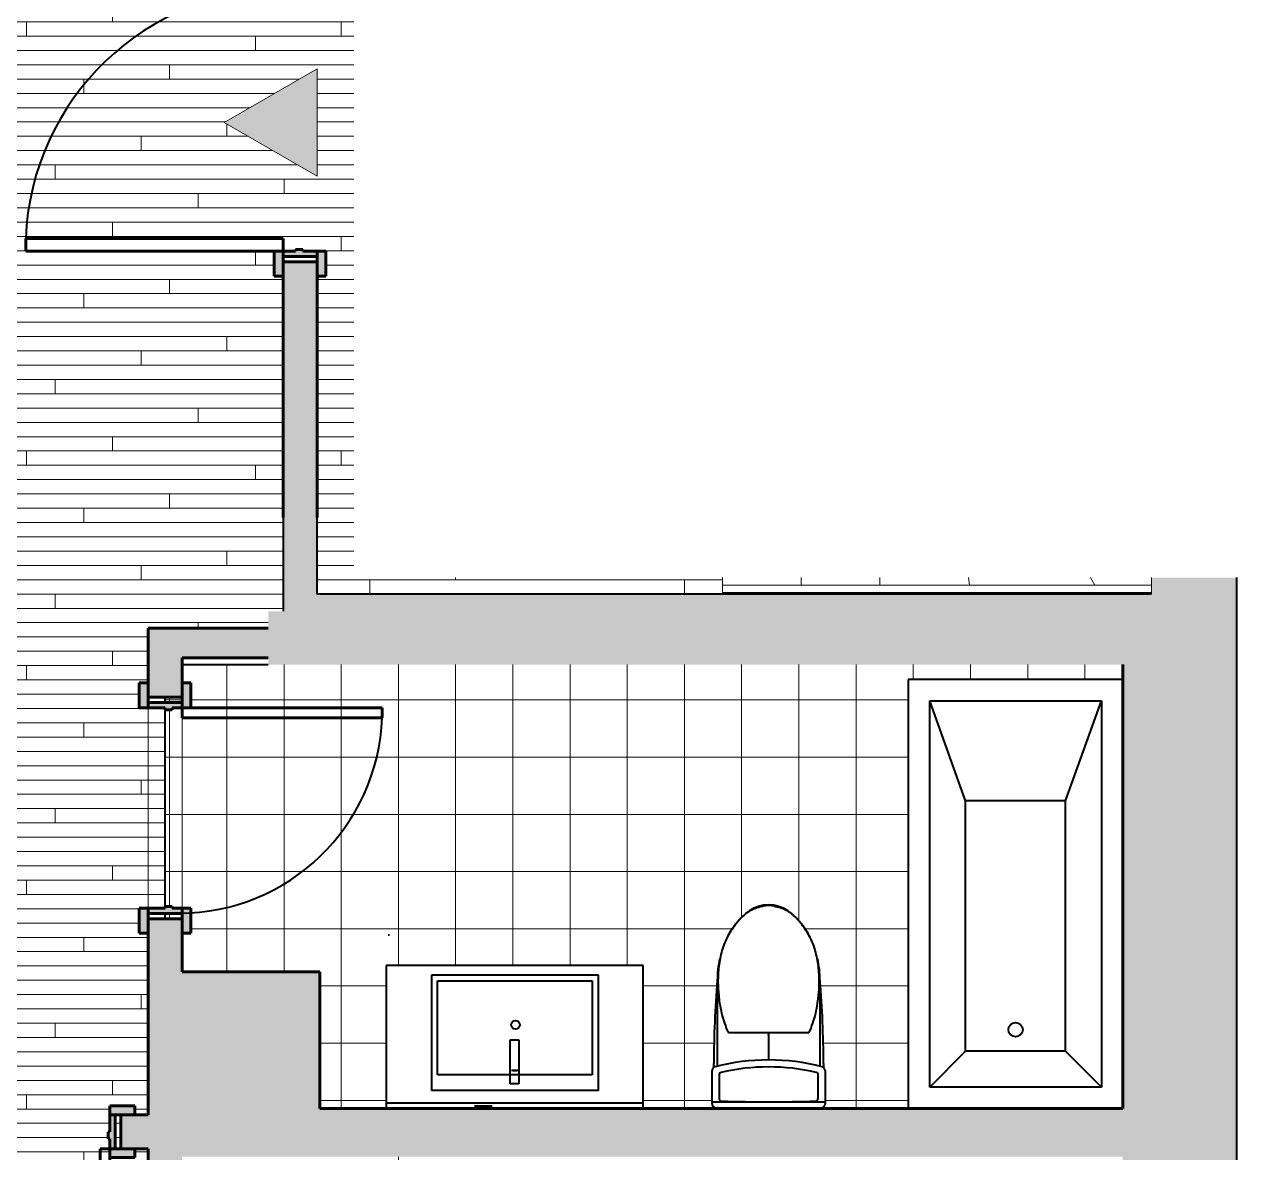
# Model space of a CAD drawing. Header units: inches. Extents: x 244 to 1417, y -3939 to 1080.
# Drawn here: x 491.7 to 661.2, y -3751.3 to -3593.5 of the extents above; entities that cross this region are included whole.
import ezdxf

# ---------------------------------------------------------------- set-up
doc = ezdxf.new("R2010")
doc.units = ezdxf.units.IN
doc.header["$MEASUREMENT"] = 0
for name, color, linetype, lineweight in [('A-DETL', 90, 'Continuous', 9), ('A-DETL-GENF', 92, 'Continuous', 9), ('A-DOOR', 31, 'Continuous', 40), ('A-DOOR-FRAM', 31, 'Continuous', 40), ('A-FLOR', 192, 'Continuous', 40), ('A-FLOR-PATT', 8, 'Continuous', 40), ('A-WALL', 113, 'Continuous', 18), ('A-WALL-PATT', 111, 'Continuous', 18), ('I-WALL', 2, 'Continuous', 18), ('P-SANR-FIXT', 6, 'Continuous', 40), ('Q-CASE', 31, 'Continuous', 40)]:
    doc.layers.add(name, color=color, linetype=linetype, lineweight=lineweight)

# ---------------------------------------------------------------- blocks, each defined once
blk = doc.blocks.new('EMBARC Door - A - 36_ x 84_-1819271-UNIT 6')
at = {"layer": 'A-DOOR-FRAM'}
h = blk.add_hatch(color=135, dxfattribs=at)
h.paths.add_polyline_path([(21.5, 2.375), (21.5, 3.625), (18, 3.625), (18, 2.375)], flags=0)
h.paths.add_polyline_path([(-18, 3.625), (-21.5, 3.625), (-21.5, 2.375), (-18, 2.375)], flags=0)
h = blk.add_hatch(color=135, dxfattribs=at)
h.paths.add_polyline_path([(18.75, -2.375), (18.75, 2.375), (18, 2.375), (18, 0.375), (17.75, 0.375), (17.75, -0.625), (18, -0.625), (18, -2.375)], flags=0)
h.paths.add_polyline_path([(-17.75, 0.375), (-18, 0.375), (-18, 2.375), (-18.75, 2.375), (-18.75, -2.375), (-18, -2.375), (-18, -0.625), (-17.75, -0.625)], flags=0)
h = blk.add_hatch(color=135, dxfattribs=at)
h.paths.add_polyline_path([(21.5, -2.375), (18, -2.375), (18, -3.625), (21.5, -3.625)], flags=0)
h.paths.add_polyline_path([(-18, -3.625), (-18, -2.375), (-21.5, -2.375), (-21.5, -3.625)], flags=0)
at = {"layer": 'A-DOOR', "color": 10, "lineweight": 60}
for p, q in [((16.25, -2.375), (16.25, -38.375)), ((18, -2.375), (16.25, -2.375)), ((18, -2.375), (18, -38.375)), ((18, -38.375), (16.25, -38.375))]:
    blk.add_line(p, q, dxfattribs=at)
at = {"layer": 'A-DOOR', "color": 250}
blk.add_arc((17.725, -1.991), 36.414, 180, 267.67842, dxfattribs=at)
at = {"layer": 'A-DOOR-FRAM', "color": 10, "lineweight": 60}
for p, q in [((-21.5, 2.375), (-21.5, 3.625)), ((-21.5, 3.625), (-18, 3.625)), ((-18, 3.625), (-18, 2.375)), ((18, 3.625), (21.5, 3.625)), ((18, 2.375), (18, 3.625)), ((21.5, 3.625), (21.5, 2.375)), ((-18, 2.375), (-21.5, 2.375)), ((-18.75, -2.375), (-18.75, 2.375)), ((-18.75, 2.375), (-18, 2.375)), ((-18, 2.375), (-18, 0.375)), ((21.5, 2.375), (18, 2.375)), ((18, 2.375), (18.75, 2.375)), ((18, 0.375), (18, 2.375)), ((18.75, 2.375), (18.75, -2.375)), ((-18, 0.375), (-17.75, 0.375)), ((-17.75, 0.375), (-17.75, -0.625)), ((17.75, 0.375), (18, 0.375)), ((17.75, -0.625), (17.75, 0.375)), ((-18, -0.625), (-18, -2.375)), ((-17.75, -0.625), (-18, -0.625)), ((18, -0.625), (17.75, -0.625)), ((18, -2.375), (18, -0.625)), ((-21.5, -3.625), (-21.5, -2.375)), ((-21.5, -2.375), (-18, -2.375)), ((-18, -2.375), (-18.75, -2.375)), ((-18, -2.375), (-18, -3.625)), ((18, -3.625), (18, -2.375)), ((18, -2.375), (21.5, -2.375)), ((18.75, -2.375), (18, -2.375)), ((21.5, -2.375), (21.5, -3.625)), ((-18, -3.625), (-21.5, -3.625)), ((21.5, -3.625), (18, -3.625))]:
    blk.add_line(p, q, dxfattribs=at)
blk = doc.blocks.new('EMBARC Door - 28_ x 84_ -BATHROOM-1130415-UNIT 6')
at = {"layer": 'A-DOOR-FRAM'}
h = blk.add_hatch(color=135, dxfattribs=at)
h.paths.add_polyline_path([(-17.5, 2.375), (-14, 2.375), (-14, 3.625), (-17.5, 3.625)], flags=0)
h.paths.add_polyline_path([(14, 2.375), (17.5, 2.375), (17.5, 3.625), (14, 3.625)], flags=0)
h = blk.add_hatch(color=135, dxfattribs=at)
h.paths.add_polyline_path([(-14.75, -2.375), (-14, -2.375), (-14, -1), (-13.75, -1), (-13.75, 0), (-14, 0), (-14, 2.375), (-14.75, 2.375)], flags=0)
h.paths.add_polyline_path([(13.75, -1), (14, -1), (14, -2.375), (14.75, -2.375), (14.75, 2.375), (14, 2.375), (14, 0), (13.75, 0)], flags=0)
h = blk.add_hatch(color=135, dxfattribs=at)
h.paths.add_polyline_path([(-17.5, -3.625), (-14, -3.625), (-14, -2.375), (-17.5, -2.375)], flags=0)
h.paths.add_polyline_path([(14, -3.625), (17.5, -3.625), (17.5, -2.375), (14, -2.375)], flags=0)
at = {"layer": 'A-DOOR', "color": 10, "lineweight": 60}
for p, q in [((12.625, -2.375), (12.625, -30.375)), ((14, -2.375), (12.625, -2.375)), ((14, -2.375), (14, -30.375)), ((14, -30.375), (12.625, -30.375))]:
    blk.add_line(p, q, dxfattribs=at)
at = {"layer": 'A-DOOR', "color": 250}
blk.add_arc((13.725, -1.991), 28.405, 180, 267.78054, dxfattribs=at)
at = {"layer": 'A-DOOR-FRAM', "color": 10, "lineweight": 60}
for p, q in [((-17.5, 2.375), (-17.5, 3.625)), ((-17.5, 3.625), (-14, 3.625)), ((-14, 3.625), (-14, 2.375)), ((14, 3.625), (17.5, 3.625)), ((14, 2.375), (14, 3.625)), ((17.5, 3.625), (17.5, 2.375)), ((-14, 2.375), (-17.5, 2.375)), ((-14.75, -2.375), (-14.75, 2.375)), ((-14.75, 2.375), (-14, 2.375)), ((-14, 2.375), (-14, 0)), ((17.5, 2.375), (14, 2.375)), ((14, 2.375), (14.75, 2.375)), ((14, 0), (14, 2.375)), ((14.75, 2.375), (14.75, -2.375)), ((-14, 0), (-13.75, 0)), ((-13.75, 0), (-13.75, -1)), ((13.75, 0), (14, 0)), ((13.75, -1), (13.75, 0)), ((-14, -1), (-14, -2.375)), ((-13.75, -1), (-14, -1)), ((14, -1), (13.75, -1)), ((14, -2.375), (14, -1)), ((-17.5, -3.625), (-17.5, -2.375)), ((-17.5, -2.375), (-14, -2.375)), ((-14, -2.375), (-14.75, -2.375)), ((-14, -2.375), (-14, -3.625)), ((14, -3.625), (14, -2.375)), ((14, -2.375), (17.5, -2.375)), ((14.75, -2.375), (14, -2.375)), ((17.5, -2.375), (17.5, -3.625)), ((-14, -3.625), (-17.5, -3.625)), ((17.5, -3.625), (14, -3.625))]:
    blk.add_line(p, q, dxfattribs=at)
blk = doc.blocks.new('BaseCabinet_Floating_vanity single_medicine cabinet - BaseCabinet_Floating_vanity single_medicine cabinet-554004-UNIT 6')
at = {"layer": 'Q-CASE', "color": 250}
for p, q in [((-17.26, 0), (-17.26, -20)), ((18.68, -20), (18.68, 0)), ((-17.26, -0.75), (18.74, -0.75)), ((3.85, -0.31), (6.32, -0.31)), ((-11.01, -2.5), (12.36, -2.5)), ((-11.01, -2.5), (-11.01, -18.62)), ((12.36, -18.62), (12.36, -2.5)), ((-10.14, -17.83), (-10.14, -4.7)), ((-10.14, -4.7), (11.49, -4.7)), ((0.14, -9.58), (0.14, -3.44)), ((0.14, -3.44), (1.33, -3.44)), ((1.33, -3.44), (1.33, -9.58)), ((11.49, -4.7), (11.49, -17.83)), ((0.14, -5.31), (1.14, -5.31)), ((0.96, -5.31), (0.42, -5.31)), ((1.33, -9.58), (0.14, -9.58)), ((-11.01, -18.62), (12.36, -18.62)), ((11.49, -17.83), (-10.14, -17.83)), ((-17.26, -20), (18.68, -20)), ((18.24, -24.25), (18.41, -24.25))]:
    blk.add_line(p, q, dxfattribs=at)
blk.add_circle((0.61, -11.69), 0.595, dxfattribs=at)
blk = doc.blocks.new('Toilet _TOTO LEGATO 3D_cleaned up - MS624214CEF-429084-UNIT 6')
at = {"layer": 'P-SANR-FIXT', "color": 250}
for p, q in [((-7.91, 9.34), (-7.91, 13.95)), ((-7.91, 13.75), (7.92, 13.75)), ((-7.18, 14.54), (-7.15, 14.54)), ((7.15, 14.54), (7.18, 14.54)), ((7.92, 13.95), (7.92, 9.34)), ((-6.93, 13.23), (-6.93, 9.92)), ((6.93, 9.92), (6.93, 13.23)), ((-7.68, 8.33), (-7.68, 8.88)), ((-7.18, -3.31), (-7.18, 8.71)), ((-7.18, 8.7), (-7.15, 8.7)), ((7.16, 8.7), (7.18, 8.7)), ((7.18, -3.31), (7.18, 8.71)), ((7.68, 8.87), (7.68, 8.33)), ((0, 4.03), (0, 7.83)), ((0, 4.24), (0, 5.36)), ((-5.61, 4.03), (5.61, 4.03)), ((0, 4.36), (0, 4.24)), ((0, 4.03), (0, 4.36)), ((0, 4.03), (0, 4.24)), ((-7.09, -3.31), (-7.18, -3.31)), ((-7.09, -3.31), (-7.18, -3.31)), ((7.18, -3.31), (7.09, -3.31)), ((7.18, -3.31), (7.09, -3.31))]:
    blk.add_line(p, q, dxfattribs=at)
at = {"layer": 'P-SANR-FIXT', "color": 250, "flags": 128}
for points in [[(-5.61, 4.03), (-5.67, 3.95), (-5.71, 3.87)], [(5.71, 3.87), (5.67, 3.95), (5.61, 4.03)], [(-6.02, 3.13), (-6.04, 3.07), (-6.06, 3.01)], [(6.06, 3.01), (6.04, 3.07), (6.02, 3.13)]]:
    blk.add_lwpolyline(points, dxfattribs=at)
at = {"layer": 'P-SANR-FIXT', "color": 250}
for centre, radius, start, end in [((-7.32, 13.95), 0.591, 92.1383, 180), ((0, -182.17), 196.85, 91.2915, 92.1383), ((-6.58, 13.23), 0.348, 91.929, 180), ((0, -182.17), 195.86, 88.071, 91.929), ((0, -182.17), 196.85, 87.8617, 88.7085), ((6.58, 13.23), 0.348, 360, 88.071), ((7.33, 13.95), 0.591, 0, 87.8617), ((-7.32, 9.34), 0.591, 180, 255.5423), ((0, 37.75), 29.92, 255.5423, 284.4577), ((-6.58, 9.92), 0.348, 180, 256.6907), ((0, 37.75), 28.94, 256.6907, 283.3093), ((6.58, 9.92), 0.348, 283.3093, 360), ((7.33, 9.34), 0.591, 284.4577, 0), ((130.13, 8.33), 137.8, 180, 184.8441), ((-130.13, 8.33), 137.8, 355.1559, 360), ((5.78, -3.31), 12.96, 180, 193.5517), ((-5.78, -3.31), 12.96, 346.4483, 360), ((3.9, -4.41), 10.87, 210.6767, 211.8641), ((-3.9, -4.41), 10.87, 328.0504, 329.259), ((3.9, -4.41), 10.87, 217.7104, 219.7726), ((-3.9, -4.41), 10.87, 320.2019, 322.2678), ((0, -8.61), 5.13, 237.4467, 240.5016), ((0, -8.96), 4.88, 236.2844, 303.7167), ((0, -8.61), 5.13, 248.2107, 251.2135), ((0, -8.61), 5.13, 288.789, 291.7895), ((0, -8.61), 5.13, 299.4994, 302.5551)]:
    blk.add_arc(centre, radius, start, end, dxfattribs=at)
for points in [[(-5.79, 3.7), (-5.98, 3.26), (-6.31, 2.36), (-6.68, 0.96), (-6.84, 0.02), (-6.9, -0.46)], [(-5.74, 3.81), (-5.75, 3.8), (-5.76, 3.78), (-5.78, 3.74), (-5.79, 3.71), (-5.79, 3.7)], [(-5.71, 3.87), (-5.71, 3.87), (-5.72, 3.85), (-5.74, 3.83), (-5.74, 3.81)], [(5.74, 3.81), (5.74, 3.82), (5.72, 3.85), (5.72, 3.87), (5.71, 3.87)], [(6.9, -0.46), (6.84, 0.02), (6.68, 0.96), (6.31, 2.36), (5.98, 3.26), (5.79, 3.7)], [(-6.9, -0.46), (-6.93, -0.74), (-6.99, -1.31), (-7.04, -1.88), (-7.06, -2.17)], [(7.06, -2.17), (7.04, -1.88), (6.99, -1.31), (6.93, -0.74), (6.9, -0.46)], [(-7.06, -2.17), (-7.1, -2.92), (-7.09, -4.42), (-6.88, -5.9), (-6.73, -6.64)], [(6.73, -6.64), (6.88, -5.9), (7.09, -4.42), (7.1, -2.92), (7.06, -2.17)], [(-5.18, -10.37), (-5.23, -10.3), (-5.32, -10.16), (-5.4, -10.02), (-5.44, -9.95)], [(5.43, -9.96), (5.4, -10.03), (5.31, -10.16), (5.23, -10.3), (5.18, -10.37)], [(-5.05, -10.56), (-5.1, -10.5), (-5.14, -10.43), (-5.18, -10.37)], [(-4.4, -11.42), (-4.43, -11.39), (-4.45, -11.35), (-4.48, -11.32)], [(4.48, -11.33), (4.45, -11.36), (4.42, -11.39), (4.4, -11.42)], [(5.18, -10.37), (5.14, -10.43), (5.1, -10.5), (5.05, -10.56)]]:
    blk.add_open_spline(points, degree=3, dxfattribs=at)
for points, knots in [([(5.79, 3.7), (5.79, 3.71), (5.79, 3.72), (5.78, 3.73), (5.78, 3.74), (5.77, 3.75), (5.77, 3.76), (5.76, 3.77), (5.76, 3.78), (5.76, 3.79), (5.75, 3.8), (5.74, 3.81), (5.74, 3.81)], [0, 0, 0, 0, 0.166667, 0.25, 0.333333, 0.416667, 0.5, 0.583333, 0.666667, 0.75, 0.833333, 1, 1, 1, 1]), ([(-6.73, -6.64), (-6.65, -7), (-6.46, -7.72), (-5.94, -9.12), (-5.2, -10.42), (-4.28, -11.58), (-3.76, -12.12), (-3.49, -12.37)], [0, 0, 0, 0, 0.166667, 0.333333, 0.666667, 0.833333, 1, 1, 1, 1]), ([(3.49, -12.37), (3.76, -12.12), (4.28, -11.58), (5.2, -10.42), (5.94, -9.12), (6.46, -7.72), (6.65, -7), (6.73, -6.64)], [0, 0, 0, 0, 0.166667, 0.333333, 0.666667, 0.833333, 1, 1, 1, 1]), ([(-4.58, -11.2), (-4.6, -11.17), (-4.69, -11.07), (-4.77, -10.96), (-4.83, -10.87)], [0.6308205, 0.6308205, 0.6308205, 0.6308205, 0.6666667, 0.779503, 0.779503, 0.779503, 0.779503]), ([(-3.49, -12.37), (-3.69, -12.19), (-3.92, -11.96), (-4.15, -11.71), (-4.18, -11.67)], [0, 0, 0, 0, 0.3333333, 0.3979979, 0.3979979, 0.3979979, 0.3979979]), ([(4.18, -11.67), (4.15, -11.71), (3.92, -11.96), (3.69, -12.19), (3.49, -12.37)], [0.6020926, 0.6020926, 0.6020926, 0.6020926, 0.6666667, 1, 1, 1, 1]), ([(4.83, -10.87), (4.77, -10.96), (4.68, -11.07), (4.6, -11.17), (4.58, -11.2)], [0.2205907, 0.2205907, 0.2205907, 0.2205907, 0.3333333, 0.3707003, 0.3707003, 0.3707003, 0.3707003]), ([(-2.71, -12.97), (-2.87, -12.87), (-3.14, -12.68), (-3.39, -12.46), (-3.49, -12.37)], [0.6542519, 0.6542519, 0.6542519, 0.6542519, 0.8571429, 1, 1, 1, 1]), ([(-3.49, -12.37), (-3.3, -12.55), (-2.9, -12.86), (-2.24, -13.25), (-1.52, -13.53), (-0.52, -13.76), (0.78, -13.76), (2.01, -13.38), (2.9, -12.86), (3.3, -12.55), (3.49, -12.37)], [0, 0, 0, 0, 0.1, 0.2, 0.3, 0.4, 0.6, 0.8, 0.9, 1, 1, 1, 1]), ([(-2.28, -13.21), (-2.36, -13.17), (-2.48, -13.11), (-2.59, -13.04), (-2.64, -13.01)], [0.4864195, 0.4864195, 0.4864195, 0.4864195, 0.5714286, 0.6258889, 0.6258889, 0.6258889, 0.6258889]), ([(-1.58, -13.49), (-1.59, -13.49), (-1.64, -13.47), (-1.72, -13.44), (-1.83, -13.41), (-1.96, -13.35), (-2.09, -13.3), (-2.17, -13.26), (-2.2, -13.25)], [0.2391348, 0.2391348, 0.2391348, 0.2391348, 0.25, 0.2857143, 0.3214286, 0.3571429, 0.4285714, 0.4541068, 0.4541068, 0.4541068, 0.4541068]), ([(-0.75, -13.69), (-0.84, -13.67), (-0.98, -13.65), (-1.15, -13.61), (-1.28, -13.58), (-1.37, -13.56), (-1.43, -13.54), (-1.45, -13.53)], [0, 0, 0, 0, 0.0714286, 0.1071429, 0.1428571, 0.1785714, 0.1956596, 0.1956596, 0.1956596, 0.1956596]), ([(1.45, -13.53), (1.41, -13.54), (1.35, -13.56), (1.25, -13.59), (1.06, -13.63), (0.89, -13.66), (0.75, -13.69)], [0.8041925, 0.8041925, 0.8041925, 0.8041925, 0.8392857, 0.8660714, 0.8928571, 1, 1, 1, 1]), ([(2.2, -13.25), (2.17, -13.26), (2.05, -13.31), (1.91, -13.38), (1.75, -13.43), (1.67, -13.46), (1.61, -13.48), (1.58, -13.49)], [0.545761, 0.545761, 0.545761, 0.545761, 0.5714286, 0.6785714, 0.7053571, 0.7321429, 0.7607227, 0.7607227, 0.7607227, 0.7607227]), ([(2.64, -13.01), (2.59, -13.04), (2.48, -13.11), (2.36, -13.17), (2.28, -13.21)], [0.3741111, 0.3741111, 0.3741111, 0.3741111, 0.4285714, 0.513369, 0.513369, 0.513369, 0.513369]), ([(3.49, -12.37), (3.29, -12.56), (3.03, -12.76), (2.76, -12.94), (2.71, -12.97)], [0, 0, 0, 0, 0.2857143, 0.3457481, 0.3457481, 0.3457481, 0.3457481])]:
    blk.add_open_spline(points, degree=3, knots=knots, dxfattribs=at)
blk = doc.blocks.new('Tub- Duravit Starck 30x60 4 frost - Tub- Duravit Starck 30x60 4 frost-1353276-UNIT 6')
at = {"layer": 'P-SANR-FIXT', "color": 250}
for p, q in [((-26.5, 15), (-26.5, -15)), ((-9.5, 7), (-23.5, 12)), ((-23.5, -12), (-23.5, 12)), ((-23.5, 12), (30.5, 12)), ((25.5, 7), (30.5, 12)), ((30.5, 12), (30.5, -12)), ((-9.5, 7), (-9.5, -7)), ((25.5, 7), (-9.5, 7)), ((25.5, 7), (25.5, -7)), ((-9.5, -7), (-23.5, -12)), ((25.5, -7), (-9.5, -7)), ((25.5, -7), (30.5, -12)), ((30.5, -12), (-23.5, -12)), ((-26.5, -15), (33.5, -15))]:
    blk.add_line(p, q, dxfattribs=at)
blk.add_circle((22.49, 0), 1, dxfattribs=at)
blk = doc.blocks.new('EMBARC Door - 32_ x 84_ BEDROOM-1132056-UNIT 6')
at = {"layer": 'A-DOOR-FRAM'}
h = blk.add_hatch(color=135, dxfattribs=at)
h.paths.add_polyline_path([(-16, 2.375), (-16, 3.625), (-19.5, 3.625), (-19.5, 2.375)], flags=0)
h.paths.add_polyline_path([(16, 2.375), (19.5, 2.375), (19.5, 3.625), (16, 3.625)], flags=0)
h = blk.add_hatch(color=135, dxfattribs=at)
h.paths.add_polyline_path([(-16, -2.375), (-16, -1), (-15.75, -1), (-15.75, 0), (-16, 0), (-16, 2.375), (-16.75, 2.375), (-16.75, -2.375)], flags=0)
h.paths.add_polyline_path([(16, -2.375), (16.75, -2.375), (16.75, 2.375), (16, 2.375), (16, 0), (15.75, 0), (15.75, -1), (16, -1)], flags=0)
h = blk.add_hatch(color=135, dxfattribs=at)
h.paths.add_polyline_path([(-16, -3.625), (-16, -2.375), (-19.5, -2.375), (-19.5, -3.625)], flags=0)
h.paths.add_polyline_path([(16, -3.625), (19.5, -3.625), (19.5, -2.375), (16, -2.375)], flags=0)
at = {"layer": 'A-DOOR', "color": 10, "lineweight": 60}
for p, q in [((14.625, -2.375), (14.625, -34.375)), ((16, -2.375), (14.625, -2.375)), ((16, -2.375), (16, -34.375)), ((16, -34.375), (14.625, -34.375))]:
    blk.add_line(p, q, dxfattribs=at)
at = {"layer": 'A-DOOR', "color": 250}
blk.add_arc((15.725, -1.991), 32.403, 180, 268.05446, dxfattribs=at)
at = {"layer": 'A-DOOR-FRAM', "color": 10, "lineweight": 60}
for p, q in [((-19.5, 2.375), (-19.5, 3.625)), ((-19.5, 3.625), (-16, 3.625)), ((-16, 3.625), (-16, 2.375)), ((16, 3.625), (19.5, 3.625)), ((16, 2.375), (16, 3.625)), ((19.5, 3.625), (19.5, 2.375)), ((-16, 2.375), (-19.5, 2.375)), ((-16.75, -2.375), (-16.75, 2.375)), ((-16.75, 2.375), (-16, 2.375)), ((-16, 2.375), (-16, 0)), ((19.5, 2.375), (16, 2.375)), ((16, 2.375), (16.75, 2.375)), ((16, 0), (16, 2.375)), ((16.75, 2.375), (16.75, -2.375)), ((-16, 0), (-15.75, 0)), ((-15.75, 0), (-15.75, -1)), ((15.75, 0), (16, 0)), ((15.75, -1), (15.75, 0)), ((-16, -1), (-16, -2.375)), ((-15.75, -1), (-16, -1)), ((16, -1), (15.75, -1)), ((16, -2.375), (16, -1)), ((-19.5, -3.625), (-19.5, -2.375)), ((-19.5, -2.375), (-16, -2.375)), ((-16, -2.375), (-16.75, -2.375)), ((-16, -2.375), (-16, -3.625)), ((16, -3.625), (16, -2.375)), ((16, -2.375), (19.5, -2.375)), ((16.75, -2.375), (16, -2.375)), ((19.5, -2.375), (19.5, -3.625)), ((-16, -3.625), (-19.5, -3.625)), ((19.5, -3.625), (16, -3.625))]:
    blk.add_line(p, q, dxfattribs=at)

msp = doc.modelspace()

# ---------------------------------------------------------------- hatches: boundary and pattern name
at = {"layer": 'A-DETL-GENF'}
h = msp.add_hatch(color=55, dxfattribs=at)
h.paths.add_polyline_path([(328.75, -3786.5), (328.75, -3712.43), (305.5, -3712.43), (305.5, -3786.5)], flags=0)
h.paths.add_polyline_path([(530.37, -3748.5), (530.37, -3728.62), (511.37, -3728.62), (511.37, -3748.5), (529.38, -3748.5)], flags=0)
h.paths.add_polyline_path([(525.81, -3683.06), (655.25, -3683.06), (655.25, -3675.59), (525.81, -3675.59), (525.81, -3681.89)], flags=0)
h.paths.add_polyline_path([(347.96, -3594.13), (463.95, -3594.13), (463.95, -3572.25), (342.01, -3572.25), (342.01, -3594.13)], flags=0)
h.paths.add_polyline_path([(366.27, -3409), (366.27, -3397.18), (332.37, -3397.18), (332.37, -3409)], flags=0)
msp.add_hatch(color=7, dxfattribs=at).paths.add_polyline_path([(532.62, -3614.75), (532.62, -3599.75), (519.63, -3607.25), (522.45, -3608.88)], flags=0)
at = {"layer": 'A-FLOR-PATT', "lineweight": 9}
h = msp.add_hatch(dxfattribs=at)
h.set_pattern_fill('FP_1', color=43, style=0, pattern_type=2)
h.set_pattern_definition([(0, (0, 0.8), (0, 2), []), (90, (0, 0.8), (-8, 8), [2, -28]), (90, (12, 4.8), (-8, 8), [2, -28])])
h.paths.add_polyline_path([(413.93, -3919.87), (440.77, -3919.87), (482.59, -3857.87), (557, -3857.87), (557, -3853.15), (555.75, -3853.15), (555.75, -3849.65), (559.37, -3849.65), (559.37, -3849.4), (560.37, -3849.4), (560.37, -3849.65), (562.37, -3849.65), (562.37, -3821.65), (560.37, -3821.65), (560.37, -3821.9), (559.37, -3821.9), (559.37, -3821.65), (555.75, -3821.65), (555.75, -3818.15), (557, -3818.15), (557, -3813.75), (551.87, -3813.75), (551.87, -3815), (548.37, -3815), (548.37, -3812.37), (548.12, -3812.37), (548.12, -3811.37), (548.37, -3811.37), (548.37, -3807.75), (551.87, -3807.75), (551.87, -3809), (572, -3809), (572, -3751.87), (513.75, -3751.87), (513.75, -3809), (516.87, -3809), (516.87, -3807.75), (520.37, -3807.75), (520.37, -3811.37), (520.62, -3811.37), (520.62, -3812.37), (520.37, -3812.37), (520.37, -3815), (516.87, -3815), (516.87, -3813.75), (509, -3813.75), (509, -3750.74), (507.16, -3750.74), (507.16, -3751.99), (503.66, -3751.99), (503.66, -3749.37), (503.41, -3749.37), (503.41, -3748.37), (503.66, -3748.37), (503.66, -3744.74), (507.16, -3744.74), (507.16, -3745.99), (509, -3745.99), (509, -3720.62), (507.75, -3720.62), (507.75, -3717.12), (511.37, -3717.12), (511.37, -3689.12), (507.75, -3689.12), (507.75, -3685.62), (509, -3685.62), (509, -3677.97), (525.81, -3677.97), (525.81, -3675.59), (527.87, -3675.59), (527.87, -3628.75), (526.62, -3628.75), (526.62, -3625.25), (529.62, -3625.25), (529.62, -3625), (530.62, -3625), (530.62, -3625.25), (533.87, -3625.25), (533.87, -3628.75), (532.62, -3628.75), (532.62, -3673.22), (649.25, -3673.22), (649.23, -3672.97), (589.31, -3672.97), (589.31, -3670.9), (537.75, -3670.9), (537.75, -3517.2), (581.25, -3517.2), (581.25, -3515), (532.62, -3515), (532.62, -3585.75), (533.87, -3585.75), (533.87, -3589.25), (530.62, -3589.25), (530.62, -3589.5), (529.62, -3589.5), (529.62, -3589.25), (526.62, -3589.25), (526.62, -3585.75), (527.87, -3585.75), (527.87, -3510.25), (617.11, -3510.25), (616.93, -3510.2), (616.78, -3510.07), (616.72, -3509.89), (616.59, -3508.49), (616.38, -3508.28), (616.38, -3483.24), (615.3, -3483.21), (615.3, -3483.16), (615.21, -3483.09), (615.2, -3483.04), (615.23, -3481.42), (615.27, -3481.33), (615.34, -3481.3), (615.34, -3481.28), (615.97, -3481.27), (616.38, -3481.27), (616.41, -3480.35), (616.44, -3480.3), (616.6, -3480.25), (617.8, -3480.25), (617.97, -3480.35), (618, -3480.44), (618, -3482.25), (618.08, -3482.28), (618.12, -3482.34), (618.2, -3482.35), (618.26, -3482.3), (618.27, -3482.25), (618.35, -3482.25), (618.35, -3480.25), (645.02, -3480.28), (645.09, -3480.35), (645.12, -3480.44), (645.12, -3480), (616.38, -3480), (616.38, -3478.25), (621.12, -3478.25), (621.12, -3435.37), (531.48, -3435.37), (531.48, -3437.93), (530.23, -3438.93), (529.73, -3438.93), (528.29, -3440.37), (504.79, -3440.37), (503.36, -3438.93), (502.86, -3438.93), (501.61, -3437.93), (501.61, -3435.37), (477.12, -3435.37), (477.12, -3411.37), (465.63, -3411.37), (465.63, -3407.25), (465.56, -3407.25), (465.56, -3411.37), (315.62, -3411.37), (315.62, -3414.15), (263.29, -3466.48), (263.29, -3541.27), (313.77, -3591.75), (339.95, -3591.75), (339.95, -3571.56), (465.95, -3571.56), (465.95, -3591.75), (465.82, -3591.75), (465.82, -3615.63), (461.07, -3615.63), (461.07, -3596.5), (426.07, -3596.5), (426.07, -3680.5), (461.07, -3680.5), (461.07, -3675.63), (465.82, -3675.63), (465.82, -3689.38), (467.07, -3689.38), (467.07, -3692.88), (463.45, -3692.88), (463.45, -3693.13), (462.45, -3693.13), (462.45, -3692.88), (459.82, -3692.88), (459.82, -3689.38), (461.07, -3689.38), (461.07, -3685.25), (421.32, -3685.25), (421.32, -3596.5), (315.62, -3596.5), (315.62, -3710.87), (330, -3710.87), (330, -3733.74), (348.95, -3733.74), (348.95, -3740.49), (330, -3740.49), (330, -3764.99), (461.07, -3764.99), (461.07, -3740.49), (408.95, -3740.49), (408.95, -3733.74), (461.07, -3733.74), (461.07, -3728.38), (459.82, -3728.38), (459.82, -3724.88), (462.45, -3724.88), (462.45, -3724.63), (463.45, -3724.63), (463.45, -3724.88), (467.07, -3724.88), (467.07, -3728.38), (465.82, -3728.38), (465.82, -3745.99), (468.16, -3745.99), (468.16, -3744.74), (471.66, -3744.74), (471.66, -3748.37), (471.91, -3748.37), (471.91, -3749.37), (471.66, -3749.37), (471.66, -3751.99), (468.16, -3751.99), (468.16, -3750.74), (465.82, -3750.74), (465.82, -3769.74), (330, -3769.74), (330, -3787.87), (315.62, -3787.87), (315.62, -3857.87), (325.79, -3857.87), (367.61, -3919.87), (397.44, -3919.87)], flags=0)
h.paths.add_polyline_path([(374.39, -3912.12), (372.79, -3911.96), (371.36, -3911.63), (369.9, -3911.1), (368.51, -3910.39), (367.22, -3909.49), (366.06, -3908.45), (365.05, -3907.28), (364.21, -3906.01), (363.57, -3904.65), (363.13, -3903.24), (362.91, -3901.59), (362.89, -3900.35), (363.01, -3899.01), (363.25, -3897.67), (363.58, -3896.37), (363.97, -3895.12), (364.45, -3893.82), (365.2, -3892.18), (365.76, -3891.08), (366.63, -3889.48), (368.08, -3886.91), (368.7, -3885.94), (369.27, -3885.21), (369.46, -3885.01), (369.71, -3884.92), (371.46, -3885.97), (370.7, -3887.34), (369.91, -3888.89), (368.85, -3891.07), (368.11, -3892.7), (367.47, -3894.34), (367.2, -3895.18), (366.98, -3895.94), (366.76, -3896.89), (366.62, -3897.72), (366.53, -3898.64), (366.52, -3899.55), (366.6, -3900.47), (366.82, -3901.41), (367.08, -3902.16), (367.63, -3903.2), (368.04, -3903.82), (366.81, -3901.35), (366.72, -3897.9), (367.5, -3894.74), (368.52, -3892.23), (369.75, -3889.66), (371.56, -3886.12), (376.22, -3888.4), (380.51, -3890.83), (384.65, -3893.5), (388.49, -3896.32), (388.21, -3896.72), (385.26, -3900.88), (384, -3902.5), (382.68, -3904.03), (380.2, -3906.22), (377.28, -3907.64), (374.6, -3907.73), (375.72, -3907.8), (376.59, -3907.76), (377.42, -3907.63), (378.54, -3907.27), (379.45, -3906.83), (380.32, -3906.29), (381.14, -3905.67), (381.98, -3904.95), (382.74, -3904.21), (383.48, -3903.4), (384.21, -3902.55), (384.93, -3901.64), (386.48, -3899.55), (388.02, -3897.34), (388.6, -3896.45), (388.69, -3896.33), (390.43, -3897.37), (390.46, -3897.63), (390.38, -3897.89), (390.15, -3898.41), (389.68, -3899.33), (388.92, -3900.59), (386.14, -3904.76), (385.59, -3905.49), (384.98, -3906.26), (384.12, -3907.22), (383.19, -3908.16), (382.2, -3909.05), (380.89, -3910.05), (379.97, -3910.65), (378.71, -3911.3), (377.34, -3911.78), (375.89, -3912.06), (374.78, -3912.1)], flags=0)
h.paths.add_polyline_path([(430.29, -3912.12), (428.59, -3912.02), (427.34, -3911.78), (425.98, -3911.3), (424.71, -3910.65), (423.55, -3909.9), (422.18, -3908.78), (421.49, -3908.16), (420.56, -3907.22), (419.71, -3906.26), (418.55, -3904.76), (417.84, -3903.75), (416.84, -3902.22), (415.24, -3899.74), (414.68, -3898.73), (414.28, -3897.83), (414.22, -3897.63), (414.26, -3897.37), (416, -3896.32), (416.82, -3897.58), (417.92, -3899.15), (419.22, -3900.93), (420.47, -3902.55), (421.52, -3903.76), (422.12, -3904.39), (422.78, -3905.02), (423.44, -3905.59), (423.96, -3906.01), (424.73, -3906.53), (425.7, -3907.07), (426.5, -3907.4), (427.37, -3907.65), (428.42, -3907.79), (429.39, -3907.79), (430.04, -3907.71), (427.37, -3907.62), (424.39, -3906.18), (421.81, -3903.83), (420.11, -3901.8), (418.38, -3899.44), (416.18, -3896.3), (420.39, -3893.25), (424.46, -3890.65), (428.74, -3888.25), (433.13, -3886.12), (433.27, -3886.39), (435.57, -3890.98), (436.45, -3892.91), (437.21, -3894.84), (437.99, -3898), (437.85, -3901.38), (436.64, -3903.83), (437.27, -3902.82), (437.61, -3902.15), (437.94, -3901.19), (438.12, -3900.19), (438.17, -3899.05), (438.11, -3898.05), (437.97, -3897.11), (437.7, -3895.94), (437.42, -3894.99), (437.06, -3893.94), (436.7, -3893.02), (436.16, -3891.77), (435.04, -3889.43), (433.87, -3887.11), (433.31, -3886.11), (433.23, -3885.97), (434.97, -3884.92), (435.22, -3885.01), (435.42, -3885.21), (435.77, -3885.65), (436.35, -3886.5), (437.11, -3887.76), (439.49, -3892.18), (439.76, -3892.74), (440.26, -3893.91), (440.71, -3895.12), (441.1, -3896.37), (441.43, -3897.67), (441.67, -3899.01), (441.79, -3900.39), (441.77, -3901.81), (441.55, -3903.24), (441.11, -3904.65), (440.47, -3906.01), (439.63, -3907.28), (438.62, -3908.45), (437.46, -3909.49), (436.17, -3910.39), (434.78, -3911.1), (433.19, -3911.66), (431.81, -3911.98), (430.42, -3912.11)], flags=0)
h.paths.add_polyline_path([(562.37, -3857.87), (562.37, -3853.15), (561.75, -3853.15), (561.75, -3857.87)], flags=0)
h.paths.add_polyline_path([(560.37, -3851.15), (561.75, -3851.15), (561.75, -3850.4), (557, -3850.4), (557, -3851.15), (559.37, -3851.15)], flags=0)
h.paths.add_polyline_path([(420.78, -3849.9), (360.91, -3849.9), (360.91, -3770.9), (420.91, -3770.9), (420.91, -3849.9)], flags=0)
h.paths.add_polyline_path([(561.75, -3820.9), (561.75, -3820.15), (557, -3820.15), (557, -3820.9), (560.37, -3820.9)], flags=0)
h.paths.add_polyline_path([(562.37, -3818.15), (562.37, -3813.75), (561.75, -3813.75), (561.75, -3818.15)], flags=0)
h.paths.add_polyline_path([(549.87, -3813.75), (549.87, -3809), (549.12, -3809), (549.12, -3813.75)], flags=0)
h.paths.add_polyline_path([(519.62, -3813.75), (519.62, -3809), (518.87, -3809), (518.87, -3813.75)], flags=0)
h.paths.add_polyline_path([(435.41, -3784.9), (422.41, -3784.9), (422.41, -3771.9), (435.41, -3771.9)], flags=0)
h.paths.add_polyline_path([(359.41, -3784.9), (346.41, -3784.9), (346.41, -3771.9), (359.41, -3771.93), (359.41, -3773.15)], flags=0)
h.paths.add_polyline_path([(505.16, -3750.74), (505.16, -3745.99), (504.41, -3745.99), (504.41, -3750.74)], flags=0)
h.paths.add_polyline_path([(470.16, -3750.74), (470.91, -3750.74), (470.91, -3745.99), (470.16, -3745.99), (470.16, -3749.37)], flags=0)
h.paths.add_polyline_path([(461.07, -3726.38), (465.82, -3726.38), (465.82, -3725.63), (461.07, -3725.63)], flags=0)
h.paths.add_polyline_path([(511.37, -3718.62), (511.37, -3717.87), (509, -3717.87), (509, -3718.62)], flags=0)
h.paths.add_polyline_path([(463.45, -3692.13), (465.82, -3692.13), (465.82, -3691.38), (461.07, -3691.38), (461.07, -3692.13), (463.41, -3692.13)], flags=0)
h.paths.add_polyline_path([(511.37, -3688.37), (511.37, -3687.62), (509, -3687.62), (509, -3688.37)], flags=0)
h.paths.add_polyline_path([(525.81, -3683.06), (525.81, -3682.09), (513.75, -3682.09), (513.75, -3683.06)], flags=0)
h.paths.add_polyline_path([(397.44, -3676.95), (337.6, -3676.95), (337.6, -3597.95), (397.6, -3597.95), (397.6, -3676.95), (397.46, -3676.95)], flags=0)
h.paths.add_polyline_path([(459.83, -3675.75), (428.83, -3675.75), (428.83, -3646.75), (459.83, -3646.75), (459.83, -3675.63)], flags=0)
h.paths.add_polyline_path([(527.87, -3626.75), (532.62, -3626.75), (532.62, -3626), (527.87, -3626)], flags=0)
h.paths.add_polyline_path([(429.57, -3622.2), (429.57, -3598.2), (453.57, -3598.2), (453.57, -3622.2)], flags=0)
h.paths.add_polyline_path([(532.62, -3614.75), (519.63, -3607.25), (532.62, -3599.75), (532.62, -3608.88)], flags=0)
h.paths.add_polyline_path([(331.47, -3610.95), (323.09, -3610.95), (323.09, -3597.95), (336.09, -3597.95), (336.09, -3610.95), (331.9, -3610.95)], flags=0)
h.paths.add_polyline_path([(399.1, -3610.95), (399.1, -3597.95), (412.1, -3597.95), (412.1, -3610.95)], flags=0)
h.paths.add_polyline_path([(532.62, -3588.5), (532.62, -3587.75), (527.87, -3587.75), (527.87, -3588.5), (530.62, -3588.5)], flags=0)
h.paths.add_polyline_path([(435.94, -3537.28), (433.94, -3537.05), (432.04, -3536.39), (430.33, -3535.31), (428.91, -3533.89), (427.83, -3532.18), (427.17, -3530.28), (426.94, -3528.28), (427.17, -3526.28), (427.83, -3524.37), (428.91, -3522.67), (430.33, -3521.24), (432.04, -3520.17), (433.94, -3519.5), (435.94, -3519.28), (437.95, -3519.5), (439.85, -3520.17), (441.55, -3521.24), (442.98, -3522.67), (444.05, -3524.37), (444.72, -3526.28), (444.94, -3528.28), (444.72, -3530.28), (444.05, -3532.18), (442.98, -3533.89), (441.55, -3535.31), (439.85, -3536.39), (437.95, -3537.05)], flags=0)
h.paths.add_polyline_path([(416.14, -3531.42), (330.14, -3531.42), (330.14, -3501.42), (416.14, -3501.42), (416.14, -3530.28)], flags=0)
h.paths.add_polyline_path([(625.59, -3517.2), (649.25, -3517.2), (649.25, -3515), (586, -3515), (586, -3517.2), (618.35, -3517.2)], flags=0)
h.paths.add_polyline_path([(645.07, -3510.25), (645.12, -3510.25), (645.09, -3510.15), (645.06, -3510.19), (644.92, -3510.25)], flags=0)
h.paths.add_polyline_path([(618, -3510.25), (618.35, -3510.25), (618.35, -3508.24), (618.27, -3508.21), (618.22, -3508.15), (618.15, -3508.14), (618.09, -3508.19), (618.07, -3508.24), (618, -3508.24), (617.97, -3510.15), (617.94, -3510.19), (617.8, -3510.25), (617.99, -3510.25)], flags=0)
h.paths.add_polyline_path([(393.91, -3468.59), (377.93, -3468.59), (377.93, -3466.57), (393.93, -3466.57), (393.93, -3468.59)], flags=0)
h.paths.add_polyline_path([(353.93, -3468.58), (353.93, -3466.55), (369.93, -3466.53), (369.91, -3468.55)], flags=0)
h.paths.add_polyline_path([(393.91, -3465.34), (377.92, -3465.34), (377.92, -3460.59), (369.9, -3460.59), (369.91, -3465.3), (353.92, -3465.33), (353.91, -3460.59), (344.8, -3460.59), (344.8, -3452.83), (339.93, -3452.83), (339.93, -3436.85), (344.8, -3436.85), (344.8, -3429.02), (353.91, -3429.02), (353.92, -3424.33), (369.9, -3424.34), (369.92, -3429.02), (377.91, -3429.02), (377.91, -3424.34), (393.9, -3424.36), (393.92, -3429.02), (403.73, -3429.02), (403.73, -3436.83), (408.48, -3436.83), (408.48, -3452.82), (403.73, -3452.82), (403.73, -3460.59), (393.91, -3460.59), (393.91, -3462.86)], flags=0)
h.paths.add_polyline_path([(338.7, -3452.85), (336.68, -3452.85), (336.68, -3436.85), (338.7, -3436.85)], flags=0)
h.paths.add_polyline_path([(409.7, -3452.83), (409.7, -3436.84), (411.73, -3436.84), (411.73, -3452.83)], flags=0)
h.paths.add_polyline_path([(525.94, -3439.37), (526.48, -3439.37), (527.2, -3439.18), (527.44, -3438.93), (505.64, -3438.93), (505.89, -3439.18), (506.61, -3439.37), (512.89, -3439.37)], flags=0)
h.paths.add_polyline_path([(393.92, -3423.13), (377.92, -3423.11), (377.92, -3421.09), (393.92, -3421.11)], flags=0)
h.paths.add_polyline_path([(369.92, -3423.12), (353.92, -3423.1), (353.92, -3421.08), (369.92, -3421.09), (369.92, -3423.12)], flags=0)
h.paths.add_polyline_path([(529.12, -3395.12), (529.12, -3389.9), (438, -3389.9), (438, -3390.65), (436.75, -3390.65), (436.75, -3395.12), (528.59, -3395.12)], flags=0)
h.paths.add_polyline_path([(430.75, -3395.12), (432, -3395.12), (432, -3390.65), (430.75, -3390.65), (430.75, -3389.9), (313.27, -3389.9), (315.62, -3392.25), (315.62, -3395.12), (376.98, -3395.12)], flags=0)
h = msp.add_hatch(dxfattribs=at)
h.set_pattern_fill('FP_3', color=9, style=0, pattern_type=2)
h.set_pattern_definition([(0, (0, 0), (0, 8), []), (90, (0, 0), (-8, 5e-16), [])])
h.paths.add_polyline_path([(611.84, -3745.12), (615.31, -3745.12), (615.31, -3685.12), (645.31, -3685.12), (645.31, -3683.06), (513.75, -3683.06), (513.75, -3685.62), (515, -3685.62), (515, -3689.12), (512.37, -3689.12), (512.37, -3689.37), (511.37, -3689.37), (511.37, -3716.87), (512.37, -3716.87), (512.37, -3717.12), (515, -3717.12), (515, -3720.62), (513.75, -3720.62), (513.75, -3726), (533, -3726), (533, -3745.12), (542.31, -3745.12), (542.31, -3725.12), (578.25, -3725.12), (578.25, -3745.12), (591.34, -3745.12), (588.3, -3745.02), (588.07, -3744.9), (587.92, -3744.7), (587.86, -3744.45), (587.87, -3739.71), (587.98, -3739.48), (588.1, -3739.37), (588.11, -3738.56), (588.26, -3732.45), (588.59, -3727.19), (588.69, -3727.18), (588.73, -3726.08), (588.85, -3724.97), (589.05, -3723.86), (589.33, -3722.78), (589.72, -3721.74), (590.34, -3720.53), (591.34, -3719.14), (591.51, -3718.93), (592.29, -3718.13), (593.11, -3717.51), (594.13, -3717.04), (594.26, -3716.98), (595.05, -3716.81), (595.78, -3716.75), (596.54, -3716.81), (597.52, -3717.06), (598.53, -3717.57), (598.67, -3717.65), (599.27, -3718.13), (600.22, -3719.14), (600.33, -3719.26), (601.33, -3720.74), (601.83, -3721.74), (602.27, -3722.96), (602.51, -3723.86), (602.7, -3724.97), (602.7, -3724.97), (602.82, -3726.08), (602.82, -3726.08), (602.86, -3727.19), (602.96, -3727.21), (603.34, -3733.65), (603.47, -3739.39), (603.63, -3739.59), (603.69, -3739.84), (603.67, -3744.57), (603.56, -3744.81), (603.37, -3744.97), (603.12, -3745.04), (600.21, -3745.12), (603.69, -3745.12)], flags=0)
h.paths.add_polyline_path([(511.37, -3718.62), (513.75, -3718.62), (513.75, -3717.87), (511.37, -3717.87), (511.37, -3718.4)], flags=0)
h.paths.add_polyline_path([(511.37, -3688.37), (513.75, -3688.37), (513.75, -3687.62), (511.37, -3687.62)], flags=0)
at = {"layer": 'A-WALL-PATT'}
h = msp.add_hatch(color=8, dxfattribs=at)
h.paths.add_polyline_path([(653.08, -3874), (661.25, -3874), (661.25, -3670.9), (649.31, -3670.9), (649.31, -3672.97), (649.25, -3672.97), (649.25, -3675.59), (655.25, -3675.59), (655.25, -3683.06), (649.25, -3683.06), (649.25, -3857.87), (649.43, -3857.87), (649.43, -3862), (649.25, -3862), (649.25, -3874)], flags=0)
h.paths.add_polyline_path([(649.32, -3517.2), (661.25, -3517.2), (661.25, -3389.9), (649.25, -3389.9), (649.25, -3517.2)], flags=0)
h = msp.add_hatch(color=8, dxfattribs=at)
h.paths.add_polyline_path([(530.25, -3675.59), (532.62, -3675.59), (532.62, -3662.5), (527.87, -3662.5), (527.87, -3675.59)], flags=0)
h.paths.add_polyline_path([(527.87, -3587.75), (532.62, -3587.75), (532.62, -3510.25), (527.87, -3510.25), (527.87, -3535.87)], flags=0)
for points in [[(532.62, -3662.5), (532.62, -3626.75), (527.87, -3626.75), (527.87, -3662.5)], [(532.62, -3675.59), (649.25, -3675.59), (649.25, -3673.22), (532.62, -3673.22)], [(525.81, -3682.09), (525.81, -3677.97), (513.75, -3677.97), (513.75, -3682.09)], [(527.75, -3728.62), (527.75, -3726), (513.75, -3726), (513.75, -3728.62)], [(533, -3745.12), (533, -3726), (527.75, -3726), (527.75, -3728.62), (530.37, -3728.62), (530.37, -3745.12)], [(649.25, -3751.87), (649.25, -3745.12), (530.37, -3745.12), (530.37, -3748.5), (513.75, -3748.5), (513.75, -3751.87), (645.31, -3751.87)]]:
    msp.add_hatch(color=8, dxfattribs=at).paths.add_polyline_path(points, flags=0)
h = msp.add_hatch(color=8, dxfattribs=at)
h.paths.add_polyline_path([(509, -3813.75), (513.75, -3813.75), (513.75, -3748.5), (511.37, -3748.5), (511.37, -3728.62), (513.75, -3728.62), (513.75, -3718.62), (509, -3718.62), (509, -3754.9)], flags=0)
h.paths.add_polyline_path([(513.75, -3687.62), (513.75, -3677.97), (509, -3677.97), (509, -3687.62)], flags=0)
h = msp.add_hatch(color=8, dxfattribs=at)
h.paths.add_polyline_path([(649.25, -3857.87), (649.25, -3751.87), (645.31, -3751.87), (645.31, -3857.87)], flags=0)
h.paths.add_polyline_path([(645.31, -3745.12), (649.25, -3745.12), (649.25, -3683.06), (645.31, -3683.06), (645.31, -3718.4)], flags=0)
h = msp.add_hatch(color=8, dxfattribs=at)
h.paths.add_polyline_path([(470.16, -3750.74), (470.16, -3745.99), (465.82, -3745.99), (465.82, -3750.74)], flags=0)
h.paths.add_polyline_path([(509, -3750.74), (509, -3745.99), (505.16, -3745.99), (505.16, -3750.74)], flags=0)

# ---------------------------------------------------------------- linework, layer by layer
at = {"layer": 'A-DETL'}
for p, q in [((532.62, -3599.75), (519.63, -3607.25)), ((532.62, -3614.75), (532.62, -3599.75)), ((519.63, -3607.25), (532.62, -3614.75)), ((509, -3689.12), (509, -3723.12)), ((513.75, -3689.12), (513.75, -3723.12))]:
    msp.add_line(p, q, dxfattribs=at)
at = {"layer": 'A-DETL', "lineweight": 18}
for p, q in [((589.31, -3670.9), (589.31, -3672.97)), ((589.31, -3670.9), (589.31, -3672.97)), ((600.31, -3670.9), (600.31, -3671.97)), ((611.31, -3670.9), (611.31, -3671.97)), ((623.74, -3670.9), (623.87, -3671.97)), ((640.79, -3670.9), (641.38, -3671.97)), ((649.31, -3672.97), (649.31, -3670.9)), ((589.31, -3671.97), (649.31, -3671.97)), ((589.31, -3672.97), (649.31, -3672.97)), ((649.31, -3673.22), (589.31, -3673.22))]:
    msp.add_line(p, q, dxfattribs=at)
at = {"layer": 'A-FLOR', "color": 250}
for p, q in [((513.75, -3683.06), (525.81, -3683.06)), ((511.37, -3688.37), (511.37, -3687.62)), ((511.37, -3716.87), (511.37, -3689.37)), ((511.37, -3718.62), (511.37, -3717.87))]:
    msp.add_line(p, q, dxfattribs=at)
at = {"layer": 'A-WALL', "color": 250, "lineweight": 40}
for p, q in [((661.25, -3874), (661.25, -3670.9)), ((649.25, -3672.97), (649.25, -3673.22))]:
    msp.add_line(p, q, dxfattribs=at)
at = {"layer": 'A-WALL', "color": 10, "lineweight": 60}
for p, q in [((533, -3726), (513.75, -3726)), ((533, -3745.12), (533, -3726))]:
    msp.add_line(p, q, dxfattribs=at)
at = {"layer": 'I-WALL', "color": 10, "lineweight": 60}
for p, q in [((527.87, -3626.75), (527.87, -3662.5)), ((532.62, -3626.75), (527.87, -3626.75)), ((532.62, -3662.5), (532.62, -3626.75)), ((509, -3677.97), (509, -3687.62)), ((525.81, -3677.97), (509, -3677.97)), ((513.75, -3687.62), (513.75, -3682.09)), ((513.75, -3682.09), (525.81, -3682.09)), ((645.31, -3683.06), (645.31, -3745.12)), ((509, -3687.62), (513.75, -3687.62)), ((509, -3718.62), (509, -3745.99)), ((513.75, -3718.62), (509, -3718.62)), ((513.75, -3726), (513.75, -3718.62)), ((645.31, -3745.12), (533, -3745.12)), ((509, -3745.99), (505.16, -3745.99)), ((505.16, -3745.99), (505.16, -3750.74)), ((505.16, -3750.74), (509, -3750.74)), ((509, -3750.74), (509, -3813.75))]:
    msp.add_line(p, q, dxfattribs=at)
at = {"layer": 'I-WALL', "color": 250, "lineweight": 40}
for p, q in [((527.87, -3662.5), (527.87, -3675.59)), ((532.62, -3673.22), (532.62, -3662.5)), ((649.25, -3673.22), (532.62, -3673.22))]:
    msp.add_line(p, q, dxfattribs=at)

# ---------------------------------------------------------------- block references
at = {"layer": 'A-DOOR', "color": 250}
for name, p, rotation in [('EMBARC Door - A - 36_ x 84_-1819271-UNIT 6', (530.25, -3607.25), 269.9999999999999), ('EMBARC Door - 28_ x 84_ -BATHROOM-1130415-UNIT 6', (511.37, -3703.12), 89.99999999999993)]:
    msp.add_blockref(name, p, dxfattribs=dict(at, rotation=rotation))
msp.add_blockref('EMBARC Door - 32_ x 84_ BEDROOM-1132056-UNIT 6', (487.66, -3748.37), dxfattribs=at)
at = {"layer": 'P-SANR-FIXT', "color": 250}
for name, p, rotation in [('Tub- Duravit Starck 30x60 4 frost - Tub- Duravit Starck 30x60 4 frost-1353276-UNIT 6', (630.31, -3711.62), 270.0000000000002), ('Toilet _TOTO LEGATO 3D_cleaned up - MS624214CEF-429084-UNIT 6', (595.78, -3730.5), 180)]:
    msp.add_blockref(name, p, dxfattribs=dict(at, rotation=rotation))
at = {"layer": 'Q-CASE', "color": 250, "rotation": 180}
msp.add_blockref('BaseCabinet_Floating_vanity single_medicine cabinet - BaseCabinet_Floating_vanity single_medicine cabinet-554004-UNIT 6', (560.98, -3745.12), dxfattribs=at)

doc.saveas('drawing.dxf')
